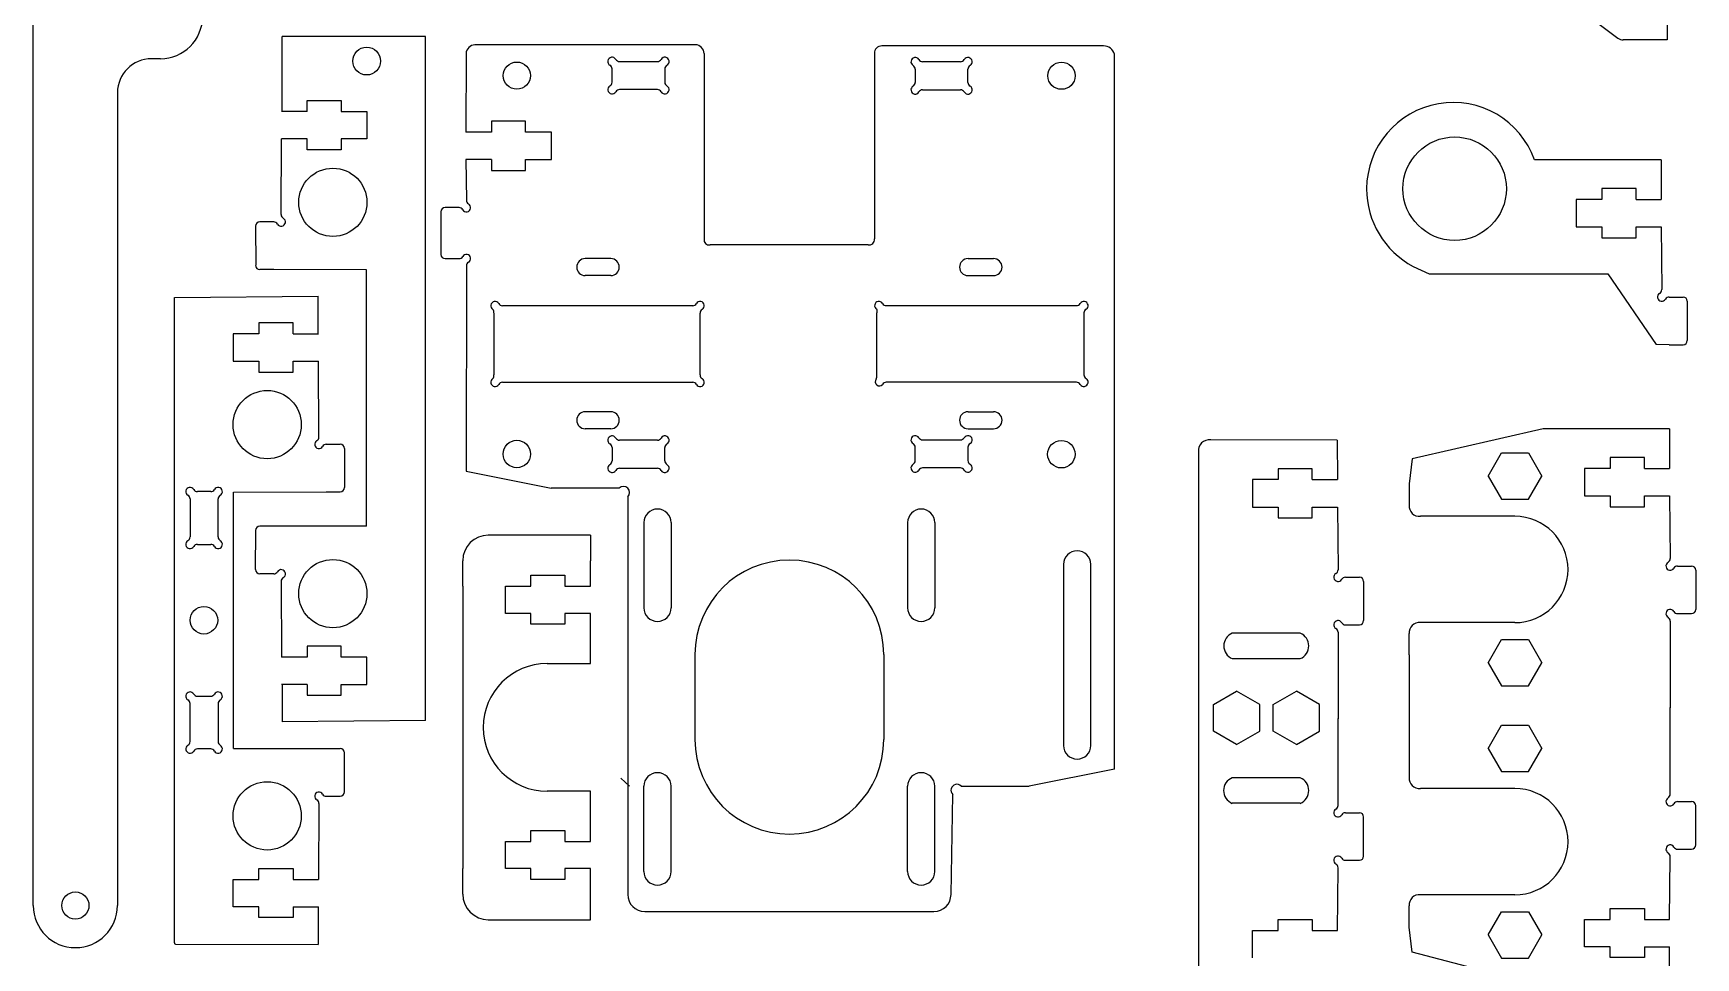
# Model space of a CAD drawing. Header units: millimetres. Extents: x 15 to 608, y -3 to 770.
# Drawn here: x 401.4 to 596.8, y 90.6 to 199.3 of the extents above; entities that cross this region are included whole.
import ezdxf

# ---------------------------------------------------------------- set-up
doc = ezdxf.new("R2010")
doc.units = ezdxf.units.MM
doc.layers.get('0').update_dxf_attribs({"lineweight": 25, "true_color": 0xffffff})
doc.layers.add('WHITE', color=7, linetype='Continuous', true_color=0xffffff)

# ---------------------------------------------------------------- blocks, each defined once
blk = doc.blocks.new('tuerca')
at = {"linetype": 'BYBLOCK'}
for p, q in [((450.93, 847.83), (453.52, 849.32)), ((456.11, 847.83), (453.52, 849.32)), ((450.93, 844.83), (450.93, 847.83)), ((456.11, 844.83), (456.11, 847.83)), ((453.52, 843.32), (450.93, 844.83)), ((453.52, 843.32), (456.11, 844.83))]:
    blk.add_line(p, q, dxfattribs=at)
blk = doc.blocks.new('tuerca2')
at = {"linetype": 'BYBLOCK'}
for p, q in [((457.95, 847.83), (460.55, 849.32)), ((463.14, 847.83), (460.55, 849.32)), ((457.95, 844.83), (457.95, 847.83)), ((463.14, 844.83), (463.14, 847.83)), ((460.55, 843.32), (457.95, 844.83)), ((460.55, 843.32), (463.14, 844.83))]:
    blk.add_line(p, q, dxfattribs=at)
blk = doc.blocks.new('h')
at = {"linetype": 'BYBLOCK'}
for p, q in [((395.29, 804.97), (396.8, 807.56)), ((396.8, 807.56), (399.8, 807.56)), ((399.8, 807.56), (401.29, 804.97)), ((395.29, 804.97), (396.8, 802.38)), ((399.8, 802.38), (401.29, 804.97)), ((396.8, 802.38), (399.8, 802.38))]:
    blk.add_line(p, q, dxfattribs=at)
blk = doc.blocks.new('f')
at = {"linetype": 'BYBLOCK'}
for p, q in [((395.29, 826.91), (396.8, 829.51)), ((396.8, 829.51), (399.8, 829.51)), ((399.8, 829.51), (401.29, 826.91)), ((395.29, 826.91), (396.8, 824.32)), ((399.8, 824.32), (401.29, 826.91)), ((396.8, 824.32), (399.8, 824.32))]:
    blk.add_line(p, q, dxfattribs=at)

msp = doc.modelspace()

# ---------------------------------------------------------------- linework, layer by layer
at = {"linetype": 'BYBLOCK'}
for p, q in [((581.59, 203.3), (587.7, 198.7)), ((528.5, 112.78), (528.5, 196.8)), ((528.5, 112.78), (528.5, 196.8)), ((563.16, 146.29), (563.16, 143.79)), ((473.2, 141.74), (473.2, 131.74)), ((473.2, 141.74), (473.2, 131.74)), ((476.4, 141.74), (476.4, 131.74)), ((476.4, 141.74), (476.4, 131.74)), ((504.2, 141.74), (504.2, 131.74)), ((504.2, 141.74), (504.2, 131.74)), ((507.4, 141.74), (507.4, 131.74)), ((507.4, 141.74), (507.4, 131.74)), ((575.58, 142.49), (564.47, 142.49)), ((466.92, 140.27), (466.92, 137.27)), ((466.92, 140.27), (466.92, 137.27)), ((451.91, 134.27), (451.91, 137.27)), ((451.91, 134.27), (451.91, 137.27)), ((522.53, 136.84), (522.53, 115.55)), ((522.53, 136.84), (522.53, 115.55)), ((525.73, 115.55), (525.73, 136.84)), ((525.73, 115.55), (525.73, 136.84)), ((575.58, 129.99), (564.47, 129.99)), ((563.16, 126.2), (563.16, 128.7)), ((479.2, 126.24), (479.2, 116.24)), ((479.2, 126.24), (479.2, 116.24)), ((501.4, 126.24), (501.4, 116.24)), ((501.4, 126.24), (501.4, 116.24)), ((563.16, 114.29), (563.16, 111.79)), ((473.2, 100.74), (473.2, 110.75)), ((473.2, 100.74), (473.2, 110.75)), ((476.4, 100.74), (476.4, 110.75)), ((476.4, 100.74), (476.4, 110.75)), ((504.2, 100.74), (504.2, 110.75)), ((504.2, 100.74), (504.2, 110.75)), ((507.4, 100.74), (507.4, 110.75)), ((507.4, 100.74), (507.4, 110.75)), ((575.58, 110.49), (564.47, 110.49)), ((451.91, 98.07), (451.91, 101.07)), ((451.91, 98.07), (451.91, 101.07)), ((466.92, 95.07), (466.92, 98.07)), ((466.92, 95.07), (466.92, 98.07)), ((575.58, 97.99), (564.47, 97.99)), ((563.16, 94.2), (563.16, 96.7))]:
    msp.add_line(p, q, dxfattribs=at)
for p, q in [((430.66, 190.08), (430.68, 198.91)), ((430.66, 190.08), (430.68, 198.91)), ((447.53, 198.9), (430.68, 198.91)), ((447.53, 198.9), (430.68, 198.91)), ((447.54, 118.47), (447.53, 198.9)), ((447.54, 118.47), (447.53, 198.9)), ((433.61, 190.08), (430.61, 190.08)), ((433.61, 190.08), (430.61, 190.08)), ((455.28, 187.65), (452.28, 187.65)), ((455.28, 187.65), (452.28, 187.65)), ((433.61, 186.86), (430.61, 186.86)), ((433.61, 186.86), (430.61, 186.86)), ((455.28, 184.43), (452.28, 184.43)), ((455.28, 184.43), (452.28, 184.43)), ((592.76, 184.38), (577.9, 184.4)), ((592.76, 184.38), (592.78, 179.73)), ((589.82, 179.73), (592.78, 179.73)), ((589.82, 176.51), (592.78, 176.51)), ((469.3, 172.78), (466.3, 172.78)), ((469.3, 172.78), (466.3, 172.78)), ((511.3, 172.78), (514.3, 172.78)), ((511.3, 172.78), (514.3, 172.78)), ((440.6, 171.47), (429.7, 171.49)), ((440.6, 171.47), (429.7, 171.49)), ((469.3, 170.78), (466.3, 170.78)), ((469.3, 170.78), (466.3, 170.78)), ((511.3, 170.78), (514.3, 170.78)), ((511.3, 170.78), (514.3, 170.78)), ((563.63, 171.86), (565.5, 171)), ((565.5, 171), (586.5, 171)), ((586.5, 171), (592.2, 162.7)), ((418.02, 92.33), (418.02, 168.2)), ((418.02, 92.33), (418.02, 168.2)), ((434.91, 163.94), (434.9, 168.36)), ((434.91, 163.94), (434.9, 168.36)), ((431.96, 163.94), (434.96, 163.94)), ((431.96, 163.94), (434.96, 163.94)), ((593.72, 162.66), (592.2, 162.7)), ((431.96, 160.72), (434.96, 160.72)), ((431.96, 160.72), (434.96, 160.72)), ((469.3, 154.78), (466.3, 154.78)), ((469.3, 154.78), (466.3, 154.78)), ((511.3, 154.78), (514.3, 154.78)), ((511.3, 154.78), (514.3, 154.78)), ((469.3, 152.78), (466.3, 152.78)), ((469.3, 152.78), (466.3, 152.78)), ((511.3, 152.78), (514.3, 152.78)), ((511.3, 152.78), (514.3, 152.78)), ((578.89, 152.78), (563.49, 149.24)), ((593.75, 152.76), (578.89, 152.78)), ((593.75, 152.76), (593.77, 148.11)), ((554.7, 151.45), (539.84, 151.46)), ((554.7, 151.45), (539.84, 151.46)), ((554.7, 151.45), (554.72, 146.8)), ((554.7, 151.45), (554.72, 146.8)), ((538.4, 150.04), (538.4, 87.34)), ((538.4, 150.04), (538.4, 87.34)), ((563.49, 149.24), (563.16, 146.29)), ((452.3, 147.78), (462.3, 145.78)), ((452.3, 147.78), (462.3, 145.78)), ((551.77, 146.8), (554.72, 146.8)), ((551.77, 146.8), (554.72, 146.8)), ((590.81, 148.11), (593.77, 148.11)), ((424.96, 145.33), (435.87, 145.36)), ((424.96, 145.33), (435.87, 145.36)), ((470.3, 145.78), (462.3, 145.78)), ((470.3, 145.78), (462.3, 145.78)), ((590.81, 144.89), (593.77, 144.89)), ((551.77, 143.58), (554.72, 143.58)), ((551.77, 143.58), (554.72, 143.58)), ((440.6, 141.34), (429.7, 141.31)), ((440.6, 141.34), (429.7, 141.31)), ((433.61, 125.94), (430.61, 125.94)), ((433.61, 125.94), (430.61, 125.94)), ((563.16, 126.2), (563.16, 114.29)), ((433.61, 122.73), (430.61, 122.73)), ((433.61, 122.73), (430.61, 122.73)), ((430.66, 122.73), (430.67, 118.31)), ((430.66, 122.73), (430.67, 118.31)), ((424.96, 115.2), (435.87, 115.18)), ((424.96, 115.2), (435.87, 115.18)), ((470.48, 111.72), (471.51, 110.77)), ((470.48, 111.72), (471.51, 110.77)), ((528.5, 112.78), (518.5, 110.78)), ((528.5, 112.78), (518.5, 110.78)), ((510.5, 110.78), (518.5, 110.78)), ((510.5, 110.78), (518.5, 110.78)), ((431.96, 99.81), (434.96, 99.81)), ((431.96, 99.81), (434.96, 99.81)), ((431.96, 96.59), (434.96, 96.59)), ((431.96, 96.59), (434.96, 96.59)), ((434.91, 96.59), (434.9, 92.17)), ((434.91, 96.59), (434.9, 92.17)), ((563.49, 91.24), (563.16, 94.2)), ((590.81, 95.11), (593.77, 95.11)), ((551.77, 93.8), (554.72, 93.8)), ((551.77, 93.8), (554.72, 93.8)), ((590.81, 91.89), (593.77, 91.89)), ((593.75, 87.24), (593.77, 91.89)), ((578.89, 87.22), (563.49, 91.24))]:
    msp.add_line(p, q)
for points in [[(479.27, 197.92), (453.32, 197.92)], [(479.27, 197.92), (453.32, 197.92)], [(527.24, 197.78), (501.17, 197.78)], [(527.24, 197.78), (501.17, 197.78)], [(452.3, 196.88), (452.28, 187.65)], [(452.3, 196.88), (452.28, 187.65)], [(480.27, 196.9), (480.27, 175.1)], [(480.27, 196.9), (480.27, 175.1)], [(500.29, 196.91), (500.29, 175.1)], [(500.29, 196.91), (500.29, 175.1)], [(430.56, 177.95), (430.61, 186.86)], [(430.56, 177.95), (430.61, 186.86)], [(452.28, 184.43), (452.33, 179.65)], [(452.28, 184.43), (452.33, 179.65)], [(427.56, 176.59), (427.57, 172)], [(427.56, 176.59), (427.57, 172)], [(592.78, 176.51), (592.85, 169.13)], [(499.55, 174.4), (480.98, 174.4)], [(499.55, 174.4), (480.98, 174.4)], [(440.6, 141.34), (440.6, 171.47)], [(440.6, 141.34), (440.6, 171.47)], [(452.33, 171.92), (452.3, 147.78)], [(452.33, 171.92), (452.3, 147.78)], [(418.02, 168.2), (434.9, 168.36)], [(418.02, 168.2), (434.9, 168.36)], [(595.85, 167.76), (595.85, 163.17)], [(435, 151.82), (434.96, 160.72)], [(435, 151.82), (434.96, 160.72)], [(438, 150.45), (438, 145.86)], [(438, 150.45), (438, 145.86)], [(424.96, 115.2), (424.96, 145.33)], [(424.96, 115.2), (424.96, 145.33)], [(593.77, 144.89), (593.84, 137.51)], [(554.72, 143.58), (554.8, 136.19)], [(554.72, 143.58), (554.8, 136.19)], [(427.56, 136.22), (427.57, 140.8)], [(427.56, 136.22), (427.57, 140.8)], [(430.56, 134.85), (430.61, 125.94)], [(430.56, 134.85), (430.61, 125.94)], [(596.84, 136.14), (596.84, 131.55)], [(557.8, 134.83), (557.79, 130.24)], [(557.8, 134.83), (557.79, 130.24)], [(593.84, 130.18), (593.84, 119.98)], [(550.35, 128.75), (542.35, 128.75)], [(550.35, 128.75), (542.35, 128.75)], [(554.8, 128.87), (554.8, 118.67)], [(554.8, 128.87), (554.8, 118.67)], [(550.35, 125.75), (542.35, 125.75)], [(550.35, 125.75), (542.35, 125.75)], [(593.84, 109.82), (593.84, 120.02)], [(447.54, 118.47), (430.67, 118.31)], [(447.54, 118.47), (430.67, 118.31)], [(554.8, 108.51), (554.8, 118.71)], [(554.8, 108.51), (554.8, 118.71)], [(438, 110.08), (438, 114.67)], [(438, 110.08), (438, 114.67)], [(550.35, 111.75), (542.35, 111.75)], [(550.35, 111.75), (542.35, 111.75)], [(435, 108.72), (434.96, 99.81)], [(435, 108.72), (434.96, 99.81)], [(550.35, 108.75), (542.35, 108.75)], [(550.35, 108.75), (542.35, 108.75)], [(596.84, 103.86), (596.84, 108.45)], [(557.8, 102.55), (557.79, 107.14)], [(557.8, 102.55), (557.79, 107.14)], [(593.77, 95.11), (593.84, 102.49)], [(554.72, 93.8), (554.8, 101.18)], [(554.72, 93.8), (554.8, 101.18)], [(418.14, 92.21), (434.9, 92.17)], [(418.14, 92.21), (434.9, 92.17)]]:
    msp.add_lwpolyline(points)
for centre, radius in [((440.61, 196), 1.63), ((440.61, 196), 1.63), ((458.26, 194.29), 1.6), ((458.26, 194.29), 1.6), ((458.26, 194.29), 1.6), ((458.26, 194.29), 1.6), ((458.26, 194.29), 1.6), ((458.26, 194.29), 1.6), ((458.26, 194.29), 1.6), ((458.26, 194.29), 1.6), ((522.29, 194.28), 1.6), ((522.29, 194.28), 1.6), ((568.5, 181), 6.08), ((436.64, 179.4), 4.01), ((436.64, 179.4), 4.01), ((428.92, 153.27), 4.01), ((428.92, 153.27), 4.01), ((458.27, 149.81), 1.61), ((458.27, 149.81), 1.61), ((522.27, 149.78), 1.61), ((522.27, 149.78), 1.61), ((436.64, 133.4), 4.01), ((436.64, 133.4), 4.01), ((421.48, 130.27), 1.62), ((421.48, 130.27), 1.62), ((428.92, 107.27), 4.01), ((428.92, 107.27), 4.01)]:
    msp.add_circle(centre, radius)
for centre, radius, start, end in [((453.42, 196.8), 1.13, 95.0622, 176.0706), ((453.42, 196.8), 1.13, 95.0622, 176.0706), ((479.2, 196.85), 1.08, 2.697, 86.0078), ((479.2, 196.85), 1.08, 2.697, 86.0078), ((501.14, 196.93), 0.848, 88.0506, 181.9494), ((501.14, 196.93), 0.848, 88.0506, 181.9494), ((527.25, 196.49), 1.29, 14.0428, 90.5816), ((527.25, 196.49), 1.29, 14.0428, 90.5816), ((568.32, 180.96), 10.17, 19.7118, 179.8227), ((568.5, 181), 10.35, 180, 241.9235), ((480.86, 174.98), 0.595, 168.4931, 281.7149), ((480.86, 174.98), 0.595, 168.4931, 281.7149), ((499.68, 175.01), 0.625, 257.8508, 8.3242), ((499.68, 175.01), 0.625, 257.8508, 8.3242), ((466.3, 171.78), 1, 90, 270), ((466.3, 171.78), 1, 90, 270), ((469.3, 171.78), 1, 270, 90), ((469.3, 171.78), 1, 270, 90), ((511.3, 171.78), 1, 90, 270), ((511.3, 171.78), 1, 90, 270), ((514.3, 171.78), 1, 270, 90), ((514.3, 171.78), 1, 270, 90), ((499.55, 159.04), 1.04, 335.5198, 4.3298), ((499.55, 159.04), 1.04, 335.5198, 4.3298), ((466.3, 153.78), 1, 90, 270), ((466.3, 153.78), 1, 90, 270), ((469.3, 153.78), 1, 270, 90), ((469.3, 153.78), 1, 270, 90), ((511.3, 153.78), 1, 90, 270), ((511.3, 153.78), 1, 90, 270), ((514.3, 153.78), 1, 270, 90), ((514.3, 153.78), 1, 270, 90), ((539.65, 150.21), 1.27, 81.452, 187.7022), ((539.65, 150.21), 1.27, 81.452, 187.7022), ((470.8, 145.28), 0.707, 315, 135), ((470.8, 145.28), 0.707, 315, 135), ((542.98, 127.25), 1.62, 112.6199, 247.3801), ((542.98, 127.25), 1.62, 112.6199, 247.3801), ((549.73, 127.25), 1.62, 292.6199, 67.3801), ((549.73, 127.25), 1.62, 292.6199, 67.3801), ((542.98, 110.25), 1.63, 112.6199, 247.3801), ((542.98, 110.25), 1.63, 112.6199, 247.3801), ((549.73, 110.25), 1.63, 292.6199, 67.3801), ((549.73, 110.25), 1.63, 292.6199, 67.3801), ((510, 110.28), 0.707, 44.9943, 225.0057), ((510, 110.28), 0.707, 44.9943, 225.0057), ((418.13, 92.32), 0.108, 173.2844, 275.4998), ((418.13, 92.32), 0.108, 173.2844, 275.4998)]:
    msp.add_arc(centre, radius, start, end)
for centre, radius, start, end in [((588.3, 199.5), 1, 233.0251, 270), ((474.8, 141.74), 1.6, 0, 180), ((474.8, 141.74), 1.6, 0, 180), ((505.8, 141.74), 1.6, 0, 180), ((505.8, 141.74), 1.6, 0, 180), ((564.34, 143.67), 1.18, 174.1395, 276.5616), ((575.58, 136.24), 6.25, 270, 90), ((490.3, 126.24), 11.1, 0, 180), ((490.3, 126.24), 11.1, 0, 180), ((524.13, 136.84), 1.6, 0, 180), ((524.13, 136.84), 1.6, 0, 180), ((474.8, 131.74), 1.6, 180, 0), ((474.8, 131.74), 1.6, 180, 0), ((505.8, 131.74), 1.6, 180, 0), ((505.8, 131.74), 1.6, 180, 0), ((564.34, 128.82), 1.18, 83.4384, 185.8605), ((490.3, 116.24), 11.1, 180, 0), ((490.3, 116.24), 11.1, 180, 0), ((524.13, 115.55), 1.6, 180, 0), ((524.13, 115.55), 1.6, 180, 0), ((474.8, 110.75), 1.6, 0, 180), ((474.8, 110.75), 1.6, 0, 180), ((505.8, 110.75), 1.6, 0, 180), ((505.8, 110.75), 1.6, 0, 180), ((564.34, 111.67), 1.18, 174.1395, 276.5616), ((575.58, 104.24), 6.25, 270, 90), ((474.8, 100.74), 1.6, 180, 0), ((474.8, 100.74), 1.6, 180, 0), ((505.8, 100.74), 1.6, 180, 0), ((505.8, 100.74), 1.6, 180, 0), ((564.34, 96.82), 1.18, 83.4384, 185.8605)]:
    msp.add_arc(centre, radius, start, end, dxfattribs=at)
at = {"layer": 'WHITE', "linetype": 'Continuous'}
for p, q in [((401.42, 96.73), (401.42, 305.73)), ((401.42, 96.73), (401.42, 305.73)), ((593.5, 203.03), (593.5, 198.5)), ((593.5, 198.5), (588.3, 198.5)), ((416.37, 196.28), (415.32, 196.28)), ((416.37, 196.28), (415.32, 196.28)), ((470.33, 195.95), (474.8, 195.95)), ((470.33, 195.95), (474.8, 195.95)), ((510.42, 195.92), (505.96, 195.92)), ((510.42, 195.92), (505.96, 195.92)), ((469.46, 193.51), (469.46, 195.08)), ((469.46, 193.51), (469.46, 195.08)), ((475.66, 195.08), (475.66, 193.51)), ((475.66, 195.08), (475.66, 193.51)), ((505.09, 195.05), (505.09, 193.49)), ((505.09, 195.05), (505.09, 193.49)), ((511.29, 193.49), (511.29, 195.05)), ((511.29, 193.49), (511.29, 195.05)), ((411.32, 192.28), (411.32, 96.73)), ((411.32, 192.28), (411.32, 96.73)), ((474.8, 192.65), (470.33, 192.65)), ((474.8, 192.65), (470.33, 192.65)), ((505.96, 192.62), (510.42, 192.62)), ((505.96, 192.62), (510.42, 192.62)), ((433.61, 191.36), (437.63, 191.36)), ((433.61, 191.36), (437.63, 191.36)), ((433.61, 190.08), (433.61, 191.36)), ((433.61, 190.08), (433.61, 191.36)), ((437.63, 191.36), (437.63, 190.08)), ((437.63, 191.36), (437.63, 190.08)), ((437.63, 190.08), (440.65, 190.08)), ((437.63, 190.08), (440.65, 190.08)), ((440.65, 190.08), (440.65, 186.86)), ((440.65, 190.08), (440.65, 186.86)), ((459.3, 188.93), (455.28, 188.93)), ((459.3, 188.93), (455.28, 188.93)), ((455.28, 188.93), (455.28, 187.65)), ((455.28, 188.93), (455.28, 187.65)), ((459.3, 187.65), (459.3, 188.93)), ((459.3, 187.65), (459.3, 188.93)), ((462.32, 187.65), (459.3, 187.65)), ((462.32, 187.65), (459.3, 187.65)), ((462.32, 184.43), (462.32, 187.65)), ((462.32, 184.43), (462.32, 187.65)), ((433.61, 185.58), (433.61, 186.86)), ((433.61, 185.58), (433.61, 186.86)), ((440.65, 186.86), (437.63, 186.86)), ((440.65, 186.86), (437.63, 186.86)), ((437.63, 186.86), (437.63, 185.58)), ((437.63, 186.86), (437.63, 185.58)), ((437.63, 185.58), (433.61, 185.58)), ((437.63, 185.58), (433.61, 185.58)), ((455.28, 184.43), (455.28, 183.15)), ((455.28, 184.43), (455.28, 183.15)), ((459.3, 184.43), (462.32, 184.43)), ((459.3, 184.43), (462.32, 184.43)), ((459.3, 183.15), (459.3, 184.43)), ((459.3, 183.15), (459.3, 184.43)), ((455.28, 183.15), (459.3, 183.15)), ((455.28, 183.15), (459.3, 183.15)), ((585.8, 181.01), (585.8, 179.73)), ((589.82, 181.01), (585.8, 181.01)), ((589.82, 179.73), (589.82, 181.01)), ((449.33, 178.28), (449.33, 173.28)), ((449.33, 178.28), (449.33, 173.28)), ((451.47, 178.78), (449.83, 178.78)), ((451.47, 178.78), (449.83, 178.78)), ((582.78, 179.73), (582.78, 176.51)), ((585.8, 179.73), (582.78, 179.73)), ((429.7, 177.09), (428.06, 177.09)), ((429.7, 177.09), (428.06, 177.09)), ((582.78, 176.51), (585.8, 176.51)), ((585.8, 176.51), (585.8, 175.23)), ((589.82, 175.23), (589.82, 176.51)), ((585.8, 175.23), (589.82, 175.23)), ((449.83, 172.78), (451.47, 172.78)), ((449.83, 172.78), (451.47, 172.78)), ((429.7, 171.49), (428.06, 171.49)), ((429.7, 171.49), (428.06, 171.49)), ((593.72, 168.26), (595.35, 168.26)), ((455.56, 166.38), (455.56, 159.12)), ((455.56, 166.38), (455.56, 159.12)), ((478.94, 167.24), (456.57, 167.24)), ((478.94, 167.24), (456.57, 167.24)), ((479.8, 159.11), (479.8, 166.37)), ((479.8, 159.11), (479.8, 166.37)), ((500.58, 159.11), (500.58, 166.38)), ((500.58, 159.11), (500.58, 166.38)), ((501.68, 167.25), (524.05, 167.25)), ((501.68, 167.25), (524.05, 167.25)), ((524.92, 166.39), (524.92, 159.12)), ((524.92, 166.39), (524.92, 159.12)), ((431.96, 165.22), (427.93, 165.22)), ((431.96, 165.22), (427.93, 165.22)), ((427.93, 165.22), (427.93, 163.94)), ((427.93, 165.22), (427.93, 163.94)), ((431.96, 163.94), (431.96, 165.22)), ((431.96, 163.94), (431.96, 165.22)), ((427.93, 163.94), (424.92, 163.94)), ((427.93, 163.94), (424.92, 163.94)), ((424.92, 163.94), (424.92, 160.72)), ((424.92, 163.94), (424.92, 160.72)), ((593.72, 162.66), (595.35, 162.66)), ((424.92, 160.72), (427.93, 160.72)), ((424.92, 160.72), (427.93, 160.72)), ((427.93, 160.72), (427.93, 159.44)), ((427.93, 160.72), (427.93, 159.44)), ((431.96, 159.44), (431.96, 160.72)), ((431.96, 159.44), (431.96, 160.72)), ((427.93, 159.44), (431.96, 159.44)), ((427.93, 159.44), (431.96, 159.44)), ((456.57, 158.24), (478.94, 158.24)), ((456.57, 158.24), (478.94, 158.24)), ((524.05, 158.25), (501.68, 158.25)), ((524.05, 158.25), (501.68, 158.25)), ((435.87, 150.95), (437.5, 150.95)), ((435.87, 150.95), (437.5, 150.95)), ((469.46, 150.58), (469.46, 149.01)), ((469.46, 150.58), (469.46, 149.01)), ((474.8, 151.44), (470.33, 151.44)), ((474.8, 151.44), (470.33, 151.44)), ((475.66, 149.01), (475.66, 150.58)), ((475.66, 149.01), (475.66, 150.58)), ((505.09, 149.04), (505.09, 150.6)), ((505.09, 149.04), (505.09, 150.6)), ((505.96, 151.47), (510.42, 151.47)), ((505.96, 151.47), (510.42, 151.47)), ((511.29, 150.6), (511.29, 149.04)), ((511.29, 150.6), (511.29, 149.04)), ((590.81, 149.39), (586.79, 149.39)), ((586.79, 149.39), (586.79, 148.11)), ((590.81, 148.11), (590.81, 149.39)), ((470.33, 148.14), (474.8, 148.14)), ((470.33, 148.14), (474.8, 148.14)), ((510.42, 148.17), (505.96, 148.17)), ((510.42, 148.17), (505.96, 148.17)), ((544.73, 146.8), (544.73, 143.58)), ((544.73, 146.8), (544.73, 143.58)), ((547.75, 146.8), (544.73, 146.8)), ((547.75, 146.8), (544.73, 146.8)), ((547.75, 148.08), (547.75, 146.8)), ((547.75, 148.08), (547.75, 146.8)), ((551.77, 148.08), (547.75, 148.08)), ((551.77, 148.08), (547.75, 148.08)), ((551.77, 146.8), (551.77, 148.08)), ((551.77, 146.8), (551.77, 148.08)), ((583.77, 148.11), (583.77, 144.89)), ((586.79, 148.11), (583.77, 148.11)), ((422.28, 145.39), (420.71, 145.39)), ((422.28, 145.39), (420.71, 145.39)), ((435.87, 145.36), (437.5, 145.36)), ((435.87, 145.36), (437.5, 145.36)), ((471.3, 144.78), (471.3, 98.03)), ((471.3, 144.78), (471.3, 98.03)), ((583.77, 144.89), (586.79, 144.89)), ((586.79, 144.89), (586.79, 143.61)), ((590.81, 143.61), (590.81, 144.89)), ((419.85, 144.53), (419.85, 140.06)), ((419.85, 144.53), (419.85, 140.06)), ((423.15, 140.06), (423.15, 144.53)), ((423.15, 140.06), (423.15, 144.53)), ((544.73, 143.58), (547.75, 143.58)), ((544.73, 143.58), (547.75, 143.58)), ((547.75, 143.58), (547.75, 142.3)), ((547.75, 143.58), (547.75, 142.3)), ((551.77, 142.3), (551.77, 143.58)), ((551.77, 142.3), (551.77, 143.58)), ((586.79, 143.61), (590.81, 143.61)), ((429.7, 141.31), (428.06, 141.31)), ((429.7, 141.31), (428.06, 141.31)), ((547.75, 142.3), (551.77, 142.3)), ((547.75, 142.3), (551.77, 142.3)), ((420.71, 139.19), (422.28, 139.19)), ((420.71, 139.19), (422.28, 139.19)), ((466.92, 140.27), (454.91, 140.27)), ((466.92, 140.27), (454.91, 140.27)), ((466.92, 134.27), (466.92, 137.27)), ((466.92, 134.27), (466.92, 137.27)), ((429.7, 135.72), (428.06, 135.72)), ((429.7, 135.72), (428.06, 135.72)), ((459.92, 134.27), (459.92, 135.55)), ((459.92, 134.27), (459.92, 135.55)), ((459.92, 135.55), (463.92, 135.55)), ((459.92, 135.55), (463.92, 135.55)), ((463.92, 135.55), (463.92, 134.27)), ((463.92, 135.55), (463.92, 134.27)), ((555.66, 135.33), (557.3, 135.33)), ((555.66, 135.33), (557.3, 135.33)), ((594.71, 136.64), (596.34, 136.64)), ((451.91, 134.27), (451.91, 101.07)), ((451.91, 134.27), (451.91, 101.07)), ((456.92, 131.07), (456.92, 134.27)), ((456.92, 131.07), (456.92, 134.27)), ((456.92, 134.27), (459.92, 134.27)), ((456.92, 134.27), (459.92, 134.27)), ((463.92, 134.27), (466.92, 134.27)), ((463.92, 134.27), (466.92, 134.27)), ((459.92, 131.07), (456.92, 131.07)), ((459.92, 131.07), (456.92, 131.07)), ((459.92, 129.8), (459.92, 131.07)), ((459.92, 129.8), (459.92, 131.07)), ((466.92, 131.07), (463.92, 131.07)), ((466.92, 131.07), (463.92, 131.07)), ((463.92, 131.07), (463.92, 129.8)), ((463.92, 131.07), (463.92, 129.8)), ((466.92, 125.17), (466.92, 131.07)), ((466.92, 125.17), (466.92, 131.07)), ((594.71, 131.05), (596.34, 131.05)), ((463.92, 129.8), (459.92, 129.8)), ((463.92, 129.8), (459.92, 129.8)), ((555.66, 129.73), (557.3, 129.73)), ((555.66, 129.73), (557.3, 129.73)), ((437.63, 127.23), (433.61, 127.23)), ((437.63, 127.23), (433.61, 127.23)), ((433.61, 127.23), (433.61, 125.94)), ((433.61, 127.23), (433.61, 125.94)), ((437.63, 125.94), (437.63, 127.23)), ((437.63, 125.94), (437.63, 127.23)), ((440.65, 125.94), (437.63, 125.94)), ((440.65, 125.94), (437.63, 125.94)), ((440.65, 122.73), (440.65, 125.94)), ((440.65, 122.73), (440.65, 125.94)), ((461.82, 125.17), (466.92, 125.17)), ((461.82, 125.17), (466.92, 125.17)), ((420.71, 121.34), (422.28, 121.34)), ((420.71, 121.34), (422.28, 121.34)), ((433.61, 122.73), (433.61, 121.45)), ((433.61, 122.73), (433.61, 121.45)), ((433.61, 121.45), (437.63, 121.45)), ((433.61, 121.45), (437.63, 121.45)), ((437.63, 122.73), (440.65, 122.73)), ((437.63, 122.73), (440.65, 122.73)), ((437.63, 121.45), (437.63, 122.73)), ((437.63, 121.45), (437.63, 122.73)), ((419.85, 116), (419.85, 120.47)), ((419.85, 116), (419.85, 120.47)), ((423.15, 120.47), (423.15, 116)), ((423.15, 120.47), (423.15, 116)), ((422.28, 115.14), (420.71, 115.14)), ((422.28, 115.14), (420.71, 115.14)), ((435.87, 115.18), (437.5, 115.18)), ((435.87, 115.18), (437.5, 115.18)), ((435.87, 109.58), (437.5, 109.58)), ((435.87, 109.58), (437.5, 109.58)), ((466.92, 110.17), (461.82, 110.17)), ((466.92, 110.17), (461.82, 110.17)), ((466.92, 104.27), (466.92, 110.17)), ((466.92, 104.27), (466.92, 110.17)), ((509.3, 98.03), (509.51, 109.78)), ((509.3, 98.03), (509.51, 109.78)), ((555.66, 107.64), (557.3, 107.64)), ((555.66, 107.64), (557.3, 107.64)), ((594.71, 108.95), (596.34, 108.95)), ((459.92, 104.27), (459.92, 105.55)), ((459.92, 104.27), (459.92, 105.55)), ((459.92, 105.55), (463.92, 105.55)), ((459.92, 105.55), (463.92, 105.55)), ((463.92, 105.55), (463.92, 104.27)), ((463.92, 105.55), (463.92, 104.27)), ((456.92, 101.07), (456.92, 104.27)), ((456.92, 101.07), (456.92, 104.27)), ((456.92, 104.27), (459.92, 104.27)), ((456.92, 104.27), (459.92, 104.27)), ((463.92, 104.27), (466.92, 104.27)), ((463.92, 104.27), (466.92, 104.27)), ((555.66, 102.05), (557.3, 102.05)), ((555.66, 102.05), (557.3, 102.05)), ((594.71, 103.36), (596.34, 103.36)), ((424.92, 96.59), (424.92, 99.81)), ((424.92, 96.59), (424.92, 99.81)), ((424.92, 99.81), (427.93, 99.81)), ((424.92, 99.81), (427.93, 99.81)), ((427.93, 101.09), (431.96, 101.09)), ((427.93, 101.09), (431.96, 101.09)), ((427.93, 99.81), (427.93, 101.09)), ((427.93, 99.81), (427.93, 101.09)), ((431.96, 101.09), (431.96, 99.81)), ((431.96, 101.09), (431.96, 99.81)), ((459.92, 101.07), (456.92, 101.07)), ((459.92, 101.07), (456.92, 101.07)), ((459.92, 99.8), (459.92, 101.07)), ((459.92, 99.8), (459.92, 101.07)), ((463.92, 99.8), (459.92, 99.8)), ((463.92, 99.8), (459.92, 99.8)), ((466.92, 101.07), (463.92, 101.07)), ((466.92, 101.07), (463.92, 101.07)), ((463.92, 101.07), (463.92, 99.8)), ((463.92, 101.07), (463.92, 99.8)), ((466.92, 98.07), (466.92, 101.07)), ((466.92, 98.07), (466.92, 101.07)), ((427.93, 96.59), (424.92, 96.59)), ((427.93, 96.59), (424.92, 96.59)), ((427.93, 95.31), (427.93, 96.59)), ((427.93, 95.31), (427.93, 96.59)), ((431.96, 96.59), (431.96, 95.31)), ((431.96, 96.59), (431.96, 95.31)), ((473.3, 96.03), (507.3, 96.03)), ((473.3, 96.03), (507.3, 96.03)), ((586.79, 95.11), (586.79, 96.39)), ((586.79, 96.39), (590.81, 96.39)), ((590.81, 96.39), (590.81, 95.11)), ((431.96, 95.31), (427.93, 95.31)), ((431.96, 95.31), (427.93, 95.31)), ((454.91, 95.07), (466.92, 95.07)), ((454.91, 95.07), (466.92, 95.07)), ((547.75, 95.08), (551.77, 95.08)), ((547.75, 95.08), (551.77, 95.08)), ((547.75, 93.8), (547.75, 95.08)), ((547.75, 93.8), (547.75, 95.08)), ((551.77, 95.08), (551.77, 93.8)), ((551.77, 95.08), (551.77, 93.8)), ((583.77, 91.89), (583.77, 95.11)), ((583.77, 95.11), (586.79, 95.11)), ((544.73, 90.58), (544.73, 93.8)), ((544.73, 90.58), (544.73, 93.8)), ((544.73, 93.8), (547.75, 93.8)), ((544.73, 93.8), (547.75, 93.8)), ((586.79, 91.89), (583.77, 91.89)), ((586.79, 90.61), (586.79, 91.89)), ((590.81, 91.89), (590.81, 90.61)), ((590.81, 90.61), (586.79, 90.61))]:
    msp.add_line(p, q, dxfattribs=at)
msp.add_circle((406.37, 96.73), 1.6, dxfattribs=at)
msp.add_circle((406.37, 96.73), 1.6, dxfattribs=at)
for centre, radius, start, end in [((416.37, 201.23), 4.95, 270.0001, 89.9999), ((416.37, 201.23), 4.95, 270.0001, 89.9999), ((415.32, 192.28), 4, 90, 180), ((415.32, 192.28), 4, 90, 180), ((469.46, 195.95), 0.5, 30.0002, 240), ((469.46, 195.95), 0.5, 30.0002, 240), ((468.96, 195.08), 0.5, 0, 60), ((468.96, 195.08), 0.5, 0, 60), ((470.33, 196.45), 0.5, 210.0002, 270), ((470.33, 196.45), 0.5, 210.0002, 270), ((474.8, 196.45), 0.5, 270, 330), ((474.8, 196.45), 0.5, 270, 330), ((475.66, 195.95), 0.5, 300.0002, 150), ((475.66, 195.95), 0.5, 300.0002, 150), ((476.16, 195.08), 0.5, 120.0002, 180), ((476.16, 195.08), 0.5, 120.0002, 180), ((505.09, 195.92), 0.5, 30, 239.9998), ((505.09, 195.92), 0.5, 30, 239.9998), ((504.59, 195.05), 0.5, 0, 59.9998), ((504.59, 195.05), 0.5, 0, 59.9998), ((505.96, 196.42), 0.5, 210, 270), ((505.96, 196.42), 0.5, 210, 270), ((510.42, 196.42), 0.5, 270, 329.9998), ((510.42, 196.42), 0.5, 270, 329.9998), ((511.29, 195.92), 0.5, 300, 149.9998), ((511.29, 195.92), 0.5, 300, 149.9998), ((511.79, 195.05), 0.5, 120, 180), ((511.79, 195.05), 0.5, 120, 180), ((468.96, 193.51), 0.5, 300.0002, 0), ((468.96, 193.51), 0.5, 300.0002, 0), ((476.16, 193.51), 0.5, 180, 240), ((476.16, 193.51), 0.5, 180, 240), ((504.59, 193.49), 0.5, 300, 0), ((504.59, 193.49), 0.5, 300, 0), ((511.79, 193.49), 0.5, 180, 239.9998), ((511.79, 193.49), 0.5, 180, 239.9998), ((469.46, 192.65), 0.5, 120.0002, 330), ((469.46, 192.65), 0.5, 120.0002, 330), ((470.33, 192.15), 0.5, 90, 150), ((470.33, 192.15), 0.5, 90, 150), ((474.8, 192.15), 0.5, 30.0002, 90), ((474.8, 192.15), 0.5, 30.0002, 90), ((475.66, 192.65), 0.5, 210.0002, 60), ((475.66, 192.65), 0.5, 210.0002, 60), ((505.09, 192.62), 0.5, 120, 329.9998), ((505.09, 192.62), 0.5, 120, 329.9998), ((505.96, 192.12), 0.5, 90, 149.9998), ((505.96, 192.12), 0.5, 90, 149.9998), ((510.42, 192.12), 0.5, 30, 90), ((510.42, 192.12), 0.5, 30, 90), ((511.29, 192.62), 0.5, 210, 59.9998), ((511.29, 192.62), 0.5, 210, 59.9998), ((431.06, 177.95), 0.5, 180, 240), ((431.06, 177.95), 0.5, 180, 240), ((449.83, 178.28), 0.5, 90, 180), ((449.83, 178.28), 0.5, 90, 180), ((451.47, 178.28), 0.5, 30.0002, 90), ((451.47, 178.28), 0.5, 30.0002, 90), ((452.33, 178.78), 0.5, 210.0002, 60), ((452.33, 178.78), 0.5, 210.0002, 60), ((452.83, 179.65), 0.5, 180, 240), ((452.83, 179.65), 0.5, 180, 240), ((428.06, 176.59), 0.5, 90, 180), ((428.06, 176.59), 0.5, 90, 180), ((429.7, 176.59), 0.5, 30.0002, 90), ((429.7, 176.59), 0.5, 30.0002, 90), ((430.56, 177.09), 0.5, 210.0002, 60), ((430.56, 177.09), 0.5, 210.0002, 60), ((428.06, 171.99), 0.5, 180, 270), ((428.06, 171.99), 0.5, 180, 270), ((449.83, 173.28), 0.5, 180, 270), ((449.83, 173.28), 0.5, 180, 270), ((451.47, 173.28), 0.5, 270, 330), ((451.47, 173.28), 0.5, 270, 330), ((452.33, 172.78), 0.5, 300.0002, 150), ((452.33, 172.78), 0.5, 300.0002, 150), ((452.83, 171.92), 0.5, 120.0002, 180), ((452.83, 171.92), 0.5, 120.0002, 180), ((592.85, 168.26), 0.5, 120, 329.9998), ((592.35, 169.13), 0.5, 300, 0), ((593.72, 167.76), 0.5, 90, 149.9998), ((595.35, 167.76), 0.5, 0, 90), ((455.7, 167.24), 0.5, 30, 239.9998), ((455.7, 167.24), 0.5, 30, 239.9998), ((455.14, 166.51), 0.435, 343.5921, 43.5919), ((455.14, 166.51), 0.435, 343.5921, 43.5919), ((456.57, 167.74), 0.5, 210, 270), ((456.57, 167.74), 0.5, 210, 270), ((478.94, 167.74), 0.5, 270, 330), ((478.94, 167.74), 0.5, 270, 330), ((479.8, 167.24), 0.5, 300.0002, 150), ((479.8, 167.24), 0.5, 300.0002, 150), ((480.3, 166.37), 0.5, 120.0002, 180), ((480.3, 166.37), 0.5, 120.0002, 180), ((500.82, 167.25), 0.5, 30.0002, 240), ((500.82, 167.25), 0.5, 30.0002, 240), ((500.2, 166.59), 0.437, 331.5181, 31.5181), ((500.2, 166.59), 0.437, 331.5181, 31.5181), ((501.68, 167.75), 0.5, 210.0002, 270), ((501.68, 167.75), 0.5, 210.0002, 270), ((524.05, 167.75), 0.5, 270, 329.9998), ((524.05, 167.75), 0.5, 270, 329.9998), ((524.92, 167.25), 0.5, 300, 149.9998), ((524.92, 167.25), 0.5, 300, 149.9998), ((525.42, 166.39), 0.5, 120, 180), ((525.42, 166.39), 0.5, 120, 180), ((595.35, 163.16), 0.5, 270, 0), ((455.7, 158.24), 0.5, 120, 329.9998), ((455.7, 158.24), 0.5, 120, 329.9998), ((455.12, 158.98), 0.455, 317.0073, 17.0073), ((455.12, 158.98), 0.455, 317.0073, 17.0073), ((479.8, 158.24), 0.5, 210.0002, 60), ((479.8, 158.24), 0.5, 210.0002, 60), ((480.3, 159.11), 0.5, 180, 240), ((480.3, 159.11), 0.5, 180, 240), ((500.88, 158.31), 0.486, 142.8137, 320.3007), ((500.88, 158.31), 0.486, 142.8137, 320.3007), ((524.92, 158.25), 0.5, 210, 59.9998), ((524.92, 158.25), 0.5, 210, 59.9998), ((525.42, 159.12), 0.5, 180, 239.9998), ((525.42, 159.12), 0.5, 180, 239.9998), ((456.57, 157.74), 0.5, 90, 149.9998), ((456.57, 157.74), 0.5, 90, 149.9998), ((478.94, 157.74), 0.5, 30.0002, 90), ((478.94, 157.74), 0.5, 30.0002, 90), ((501.68, 157.75), 0.5, 90, 150), ((501.68, 157.75), 0.5, 90, 150), ((524.05, 157.75), 0.5, 30, 90), ((524.05, 157.75), 0.5, 30, 90), ((435, 150.95), 0.5, 120, 329.9998), ((435, 150.95), 0.5, 120, 329.9998), ((434.5, 151.82), 0.5, 300, 0), ((434.5, 151.82), 0.5, 300, 0), ((435.87, 150.45), 0.5, 90, 149.9998), ((435.87, 150.45), 0.5, 90, 149.9998), ((437.5, 150.45), 0.5, 0, 90), ((437.5, 150.45), 0.5, 0, 90), ((469.46, 151.44), 0.5, 30, 239.9998), ((469.46, 151.44), 0.5, 30, 239.9998), ((468.96, 150.58), 0.5, 0, 59.9998), ((468.96, 150.58), 0.5, 0, 59.9998), ((470.33, 151.94), 0.5, 210, 270), ((470.33, 151.94), 0.5, 210, 270), ((474.8, 151.94), 0.5, 270, 329.9998), ((474.8, 151.94), 0.5, 270, 329.9998), ((475.66, 151.44), 0.5, 300, 149.9998), ((475.66, 151.44), 0.5, 300, 149.9998), ((476.16, 150.58), 0.5, 120, 180), ((476.16, 150.58), 0.5, 120, 180), ((505.09, 151.47), 0.5, 30.0002, 240), ((505.09, 151.47), 0.5, 30.0002, 240), ((504.59, 150.6), 0.5, 0, 60), ((504.59, 150.6), 0.5, 0, 60), ((505.96, 151.97), 0.5, 210.0002, 270), ((505.96, 151.97), 0.5, 210.0002, 270), ((510.42, 151.97), 0.5, 270, 330), ((510.42, 151.97), 0.5, 270, 330), ((511.29, 151.47), 0.5, 300.0002, 150), ((511.29, 151.47), 0.5, 300.0002, 150), ((511.79, 150.6), 0.5, 120.0002, 180), ((511.79, 150.6), 0.5, 120.0002, 180), ((469.46, 148.14), 0.5, 120, 329.9998), ((469.46, 148.14), 0.5, 120, 329.9998), ((468.96, 149.01), 0.5, 300, 0), ((468.96, 149.01), 0.5, 300, 0), ((475.66, 148.14), 0.5, 210, 59.9998), ((475.66, 148.14), 0.5, 210, 59.9998), ((476.16, 149.01), 0.5, 180, 239.9998), ((476.16, 149.01), 0.5, 180, 239.9998), ((505.09, 148.17), 0.5, 120.0002, 330), ((505.09, 148.17), 0.5, 120.0002, 330), ((504.59, 149.04), 0.5, 300.0002, 0), ((504.59, 149.04), 0.5, 300.0002, 0), ((511.29, 148.17), 0.5, 210.0002, 60), ((511.29, 148.17), 0.5, 210.0002, 60), ((511.79, 149.04), 0.5, 180, 240), ((511.79, 149.04), 0.5, 180, 240), ((470.33, 147.64), 0.5, 90, 149.9998), ((470.33, 147.64), 0.5, 90, 149.9998), ((474.8, 147.64), 0.5, 30, 90), ((474.8, 147.64), 0.5, 30, 90), ((505.96, 147.67), 0.5, 90, 150), ((505.96, 147.67), 0.5, 90, 150), ((510.42, 147.67), 0.5, 30.0002, 90), ((510.42, 147.67), 0.5, 30.0002, 90), ((419.85, 145.39), 0.5, 30, 239.9998), ((419.85, 145.39), 0.5, 30, 239.9998), ((419.35, 144.53), 0.5, 0, 59.9998), ((419.35, 144.53), 0.5, 0, 59.9998), ((420.71, 145.89), 0.5, 210, 270), ((420.71, 145.89), 0.5, 210, 270), ((422.28, 145.89), 0.5, 270, 329.9998), ((422.28, 145.89), 0.5, 270, 329.9998), ((423.15, 145.39), 0.5, 300, 149.9998), ((423.15, 145.39), 0.5, 300, 149.9998), ((423.65, 144.53), 0.5, 120, 180), ((423.65, 144.53), 0.5, 120, 180), ((437.5, 145.86), 0.5, 270, 0), ((437.5, 145.86), 0.5, 270, 0), ((428.06, 140.81), 0.5, 90, 180), ((428.06, 140.81), 0.5, 90, 180), ((419.85, 139.19), 0.5, 120, 329.9998), ((419.85, 139.19), 0.5, 120, 329.9998), ((419.35, 140.06), 0.5, 300, 0), ((419.35, 140.06), 0.5, 300, 0), ((420.71, 138.69), 0.5, 90, 149.9998), ((420.71, 138.69), 0.5, 90, 149.9998), ((422.28, 138.69), 0.5, 30, 90), ((422.28, 138.69), 0.5, 30, 90), ((423.15, 139.19), 0.5, 210, 59.9998), ((423.15, 139.19), 0.5, 210, 59.9998), ((423.65, 140.06), 0.5, 180, 239.9998), ((423.65, 140.06), 0.5, 180, 239.9998), ((454.91, 137.27), 3, 90, 180), ((454.91, 137.27), 3, 90, 180), ((593.84, 136.64), 0.5, 120, 329.9998), ((593.34, 137.51), 0.5, 300, 0), ((428.06, 136.22), 0.5, 180, 270), ((428.06, 136.22), 0.5, 180, 270), ((429.7, 136.22), 0.5, 270, 329.9998), ((429.7, 136.22), 0.5, 270, 329.9998), ((430.56, 135.72), 0.5, 300, 149.9998), ((430.56, 135.72), 0.5, 300, 149.9998), ((431.06, 134.85), 0.5, 120, 180), ((431.06, 134.85), 0.5, 120, 180), ((554.8, 135.33), 0.5, 120, 329.9998), ((554.8, 135.33), 0.5, 120, 329.9998), ((554.3, 136.19), 0.5, 300, 0), ((554.3, 136.19), 0.5, 300, 0), ((555.66, 134.83), 0.5, 90, 149.9998), ((555.66, 134.83), 0.5, 90, 149.9998), ((557.3, 134.83), 0.5, 0, 90), ((557.3, 134.83), 0.5, 0, 90), ((594.71, 136.14), 0.5, 90, 149.9998), ((596.34, 136.14), 0.5, 0, 90), ((593.84, 131.05), 0.5, 30.0002, 240), ((594.71, 131.55), 0.5, 210.0002, 270), ((596.34, 131.55), 0.5, 270, 0), ((554.8, 129.73), 0.5, 30.0002, 240), ((554.8, 129.73), 0.5, 30.0002, 240), ((554.3, 128.87), 0.5, 0, 60), ((554.3, 128.87), 0.5, 0, 60), ((555.66, 130.23), 0.5, 210.0002, 270), ((555.66, 130.23), 0.5, 210.0002, 270), ((557.3, 130.23), 0.5, 270, 0), ((557.3, 130.23), 0.5, 270, 0), ((593.34, 130.18), 0.5, 0, 60), ((461.82, 117.67), 7.5, 90, 270), ((461.82, 117.67), 7.5, 90, 270), ((419.85, 121.34), 0.5, 30.0002, 240), ((419.85, 121.34), 0.5, 30.0002, 240), ((420.71, 121.84), 0.5, 210.0002, 270), ((420.71, 121.84), 0.5, 210.0002, 270), ((422.28, 121.84), 0.5, 270, 330), ((422.28, 121.84), 0.5, 270, 330), ((423.15, 121.34), 0.5, 300.0002, 150), ((423.15, 121.34), 0.5, 300.0002, 150), ((419.35, 120.47), 0.5, 0, 60), ((419.35, 120.47), 0.5, 0, 60), ((423.65, 120.47), 0.5, 120.0002, 180), ((423.65, 120.47), 0.5, 120.0002, 180), ((419.85, 115.14), 0.5, 120.0002, 330), ((419.85, 115.14), 0.5, 120.0002, 330), ((419.35, 116), 0.5, 300.0002, 0), ((419.35, 116), 0.5, 300.0002, 0), ((423.15, 115.14), 0.5, 210.0002, 60), ((423.15, 115.14), 0.5, 210.0002, 60), ((423.65, 116), 0.5, 180, 240), ((423.65, 116), 0.5, 180, 240), ((420.71, 114.64), 0.5, 90, 150), ((420.71, 114.64), 0.5, 90, 150), ((422.28, 114.64), 0.5, 30.0002, 90), ((422.28, 114.64), 0.5, 30.0002, 90), ((437.5, 114.68), 0.5, 0, 90), ((437.5, 114.68), 0.5, 0, 90), ((435, 109.58), 0.5, 30.0002, 240), ((435, 109.58), 0.5, 30.0002, 240), ((435.87, 110.08), 0.5, 210.0002, 270), ((435.87, 110.08), 0.5, 210.0002, 270), ((437.5, 110.08), 0.5, 270, 0), ((437.5, 110.08), 0.5, 270, 0), ((593.34, 109.82), 0.5, 300, 0), ((434.5, 108.72), 0.5, 0, 60), ((434.5, 108.72), 0.5, 0, 60), ((554.8, 107.64), 0.5, 120, 329.9998), ((554.8, 107.64), 0.5, 120, 329.9998), ((554.3, 108.51), 0.5, 300, 0), ((554.3, 108.51), 0.5, 300, 0), ((555.66, 107.14), 0.5, 90, 149.9998), ((555.66, 107.14), 0.5, 90, 149.9998), ((557.3, 107.14), 0.5, 0, 90), ((557.3, 107.14), 0.5, 0, 90), ((593.84, 108.95), 0.5, 120, 329.9998), ((594.71, 108.45), 0.5, 90, 149.9998), ((596.34, 108.45), 0.5, 0, 90), ((593.84, 103.36), 0.5, 30.0002, 240), ((594.71, 103.86), 0.5, 210.0002, 270), ((596.34, 103.86), 0.5, 270, 0), ((554.8, 102.05), 0.5, 30.0002, 240), ((554.8, 102.05), 0.5, 30.0002, 240), ((555.66, 102.55), 0.5, 210.0002, 270), ((555.66, 102.55), 0.5, 210.0002, 270), ((557.3, 102.55), 0.5, 270, 0), ((557.3, 102.55), 0.5, 270, 0), ((593.34, 102.49), 0.5, 0, 60), ((554.3, 101.18), 0.5, 0, 60), ((554.3, 101.18), 0.5, 0, 60), ((454.91, 98.07), 3, 180, 270), ((454.91, 98.07), 3, 180, 270), ((473.3, 98.03), 2, 180, 270), ((473.3, 98.03), 2, 180, 270), ((507.3, 98.03), 2, 270, 360), ((507.3, 98.03), 2, 270, 360), ((406.37, 96.73), 4.95, 180.0001, 359.9999), ((406.37, 96.73), 4.95, 180.0001, 359.9999)]:
    msp.add_arc(centre, radius, start, end, dxfattribs=at)

# ---------------------------------------------------------------- block references
at = {"linetype": 'BYBLOCK', "xscale": 1.05, "yscale": 1.05, "rotation": 360}
for name, p in [('f', (157.38, -721.05)), ('h', (157.38, -719.95)), ('f', (157.38, -753.05)), ('h', (157.38, -751.95))]:
    msp.add_blockref(name, p, dxfattribs=at)
at = {"linetype": 'BYBLOCK', "xscale": 1.05, "yscale": 1.05}
for name, p in [('tuerca', (66.68, -769.84)), ('tuerca', (66.68, -769.84)), ('tuerca2', (66.32, -769.84)), ('tuerca2', (66.32, -769.84))]:
    msp.add_blockref(name, p, dxfattribs=at)

doc.saveas('drawing.dxf')
